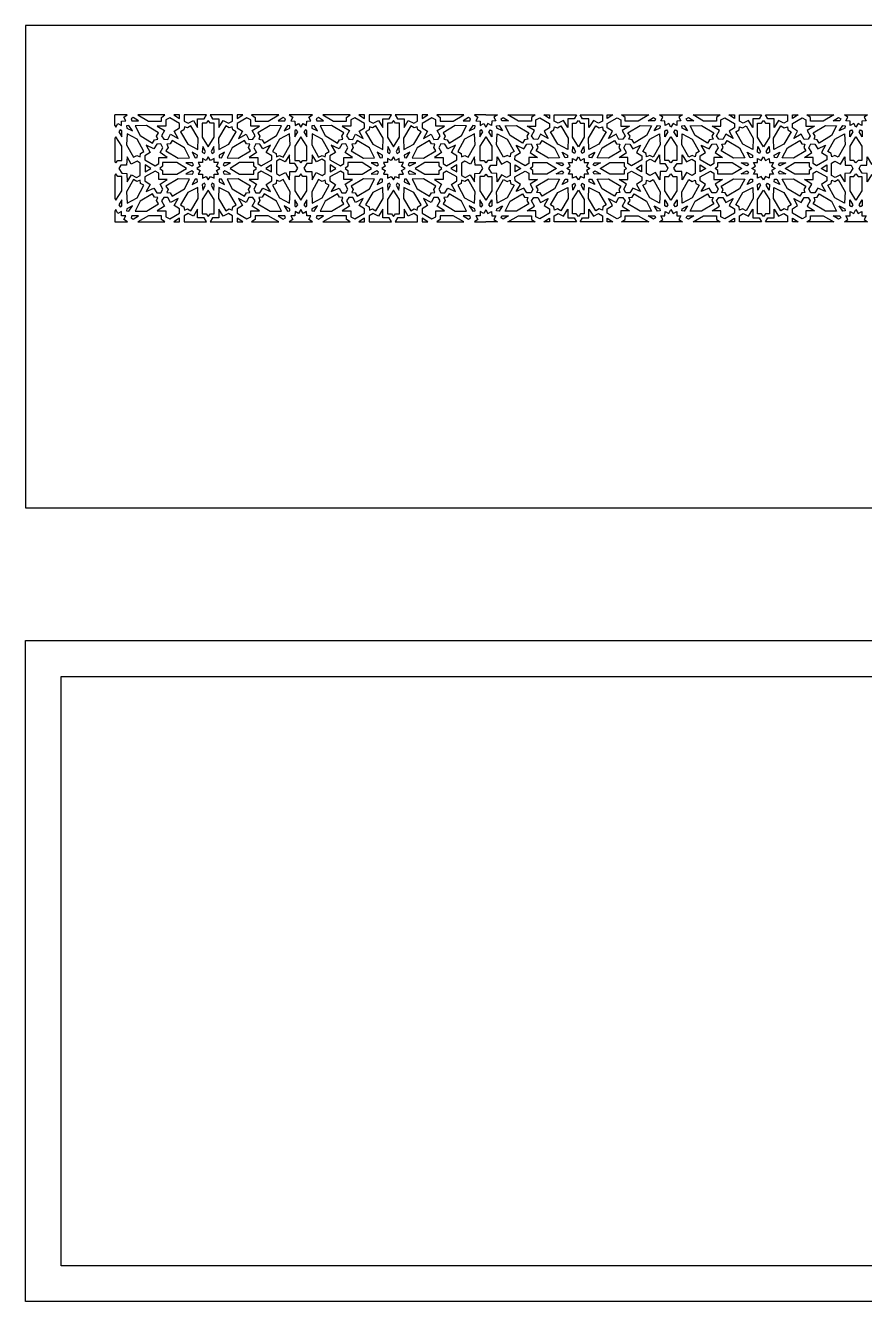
# Model space of a CAD drawing. Extents: x -1011 to 2248, y -1034 to 395.
# Drawn here: x 388 to 1327, y -1034 to 395 of the extents above; entities that cross this region are included whole.
import ezdxf

# ---------------------------------------------------------------- set-up
doc = ezdxf.new("R2010")
doc.units = 0
doc.header["$MEASUREMENT"] = 0
doc.layers.get('0').update_dxf_attribs({"linetype": 'CONTINUOUS'})
doc.layers.add('LAYER_1', color=18, linetype='CONTINUOUS')

msp = doc.modelspace()

# ---------------------------------------------------------------- linework, layer by layer
msp.add_line((487.6, 282.8), (487.6, 294.8))
for points in [[(387.6, -145.2), (2247.6, -145.2), (2247.6, 394.8), (387.6, 394.8)], [(387.6, -294), (2172.6, -294), (2172.6, -1034), (387.6, -1034)], [(427.6, -334), (2132.6, -334), (2132.6, -994), (427.6, -994)]]:
    msp.add_lwpolyline(points, close=True)
for points in [[(487.6, 268.7), (487.6, 242.3)], [(487.6, 227.3), (487.6, 200.9)], [(487.6, 186.8), (487.6, 174.8)]]:
    msp.add_lwpolyline(points)
at = {"layer": 'LAYER_1'}
for points in [[(487.6, 282.8), (488.7, 281), (491.1, 285.1), (495.2, 282.8), (495.3, 287.7), (499.9, 287.9), (497.8, 292.2), (501.6, 294.8), (487.6, 294.8)], [(903.2, 294.8), (890.3, 294.8), (894.2, 292.2), (892, 287.9), (896.6, 287.7), (896.8, 282.8), (900.8, 285.1), (903.2, 281.1)], [(903.2, 294.8), (916, 294.8), (912.2, 292.2), (914.3, 287.9), (909.7, 287.7), (909.6, 282.8), (905.5, 285.1), (903.2, 281.1)], [(487.6, 242.3), (488.7, 240.9), (491, 243.8), (495.4, 243.8), (495.4, 259.7), (488.7, 270.3), (488.7, 270.3), (488.7, 270.3), (487.6, 268.7)], [(903.2, 270.2), (896.5, 259.7), (896.5, 243.8), (900.9, 243.8), (903.2, 241)], [(903.2, 270.2), (909.8, 259.7), (909.8, 243.8), (905.4, 243.8), (903.2, 241)], [(487.6, 200.9), (488.7, 199.2), (488.7, 199.2), (488.7, 199.2), (495.4, 209.8), (495.4, 225.7), (491, 225.7), (488.7, 228.6), (487.6, 227.3)], [(903.2, 228.5), (900.9, 225.7), (896.5, 225.7), (896.5, 209.8), (903.2, 199.3)], [(903.2, 228.5), (905.4, 225.7), (909.8, 225.7), (909.8, 209.8), (903.2, 199.3)], [(487.6, 174.8), (501.7, 174.8), (497.8, 177.4), (499.9, 181.7), (495.3, 181.8), (495.2, 186.7), (491.1, 184.4), (488.7, 188.6), (487.6, 186.8)], [(903.2, 188.5), (900.8, 184.4), (896.8, 186.7), (896.6, 181.8), (892, 181.7), (894.2, 177.4), (890.3, 174.8), (903.2, 174.8)], [(903.2, 188.5), (905.5, 184.4), (909.6, 186.7), (909.7, 181.8), (914.3, 181.7), (912.2, 177.4), (916.1, 174.8), (903.2, 174.8)]]:
    msp.add_lwpolyline(points, dxfattribs=at)
for points in [[(505.8, 290.3), (506.8, 288.1), (514.2, 287.9), (508.3, 291.7)], [(525.3, 287.7), (539.8, 287.7), (539.8, 291.8), (543.8, 294.8), (513.4, 294.8)], [(544.7, 289.2), (544.7, 282.2), (535, 282.2), (543.3, 277.1), (540, 271.2), (542.4, 267.4), (546.9, 267.2), (550, 273), (558.5, 268.4), (554.1, 276.4), (560, 280.2), (560, 285.1), (549.1, 291.3)], [(560, 290.6), (560, 294.8), (553.6, 294.8)], [(565.4, 287.8), (569.7, 285.4), (575.6, 288.4), (580.4, 280.4), (580.4, 290.1), (587.6, 290.1), (590.2, 294.8), (565.4, 294.8)], [(590, 285.5), (585.6, 285.5), (585.6, 269.6), (592.3, 259), (599, 269.6), (599, 285.5), (594.7, 285.5), (592.3, 288.4), (592.3, 288.4)], [(597.1, 290.1), (604.2, 290.1), (604.2, 280.4), (609.1, 288.4), (615, 285.4), (619.3, 287.8), (619.3, 294.8), (594.5, 294.8)], [(624.7, 290.6), (631.1, 294.8), (624.7, 294.8)], [(624.7, 285.1), (624.7, 280.2), (630.6, 276.4), (626.2, 268.4), (634.7, 273), (637.8, 267.2), (642.3, 267.4), (644.7, 271.2), (641.4, 277.1), (649.6, 282.2), (639.9, 282.2), (639.9, 289.2), (635.6, 291.3)], [(644.8, 291.8), (644.8, 287.7), (659.4, 287.7), (671.3, 294.8), (640.8, 294.8)], [(670.5, 287.9), (677.9, 288.1), (678.8, 290.3), (676.3, 291.7)], [(686.9, 292.2), (684.7, 287.9), (689.3, 287.7), (689.5, 282.8), (693.5, 285.1), (696, 281), (698.4, 285.1), (702.4, 282.8), (702.6, 287.7), (707.2, 287.9), (705, 292.2), (708.9, 294.8), (683, 294.8)], [(713.1, 290.3), (714, 288.1), (721.5, 287.9), (715.6, 291.7)], [(732.6, 287.7), (747.1, 287.7), (747.1, 291.8), (751.1, 294.8), (720.7, 294.8)], [(752, 289.2), (752, 282.2), (742.3, 282.2), (750.5, 277.1), (747.2, 271.2), (749.6, 267.4), (754.2, 267.2), (757.3, 273), (765.8, 268.4), (761.3, 276.4), (767.2, 280.2), (767.2, 285.1), (756.4, 291.3)], [(767.2, 290.6), (767.2, 294.8), (760.9, 294.8)], [(772.6, 287.8), (776.9, 285.4), (782.9, 288.4), (787.7, 280.4), (787.7, 290.1), (794.9, 290.1), (797.5, 294.8), (772.6, 294.8)], [(799.6, 288.4), (797.3, 285.5), (792.9, 285.5), (792.9, 269.6), (799.6, 259), (806.3, 269.6), (806.3, 285.5), (801.9, 285.5), (799.6, 288.4)], [(804.3, 290.1), (811.5, 290.1), (811.5, 280.4), (816.3, 288.4), (822.3, 285.4), (826.6, 287.8), (826.6, 294.8), (801.7, 294.8)], [(832, 290.6), (838.3, 294.8), (832, 294.8)], [(832, 285.1), (832, 280.2), (837.9, 276.4), (833.4, 268.4), (841.9, 273), (845, 267.2), (849.6, 267.4), (852, 271.2), (848.7, 277.1), (856.9, 282.2), (847.2, 282.2), (847.2, 289.2), (842.8, 291.3)], [(852.1, 291.8), (852.1, 287.7), (866.6, 287.7), (878.5, 294.8), (848.1, 294.8)], [(877.7, 287.9), (885.2, 288.1), (886.1, 290.3), (883.6, 291.7)], [(928.6, 287.9), (921.2, 288.1), (920.2, 290.3), (922.7, 291.7)], [(954.2, 291.8), (954.2, 287.7), (939.7, 287.7), (927.8, 294.8), (958.3, 294.8)], [(974.4, 285.1), (974.4, 280.2), (968.5, 276.4), (972.9, 268.4), (964.4, 273), (961.3, 267.2), (956.8, 267.4), (954.4, 271.2), (957.7, 277.1), (949.4, 282.2), (959.1, 282.2), (959.1, 289.2), (963.5, 291.3)], [(974.4, 290.6), (968, 294.8), (974.4, 294.8)], [(1002, 290.1), (994.9, 290.1), (994.9, 280.4), (990, 288.4), (984.1, 285.4), (979.8, 287.8), (979.8, 294.8), (1004.6, 294.8)], [(1006.7, 288.4), (1009.1, 285.5), (1013.4, 285.5), (1013.4, 269.6), (1006.7, 259), (1000.1, 269.6), (1000.1, 285.5), (1004.4, 285.5), (1006.7, 288.4)], [(1033.7, 287.8), (1029.4, 285.4), (1023.5, 288.4), (1018.6, 280.4), (1018.6, 290.1), (1011.5, 290.1), (1008.9, 294.8), (1033.7, 294.8)], [(1039.1, 290.6), (1039.1, 294.8), (1045.5, 294.8)], [(1054.4, 289.2), (1054.4, 282.2), (1064, 282.2), (1055.8, 277.1), (1059.1, 271.2), (1056.7, 267.4), (1052.2, 267.2), (1049.1, 273), (1040.6, 268.4), (1045, 276.4), (1039.1, 280.2), (1039.1, 285.1), (1050, 291.3)], [(1073.8, 287.7), (1059.2, 287.7), (1059.2, 291.8), (1055.2, 294.8), (1085.7, 294.8)], [(1093.2, 290.3), (1092.3, 288.1), (1084.9, 287.9), (1090.8, 291.7)], [(1119.4, 292.2), (1121.6, 287.9), (1117, 287.7), (1116.9, 282.8), (1112.8, 285.1), (1110.4, 281), (1107.9, 285.1), (1103.9, 282.8), (1103.7, 287.7), (1099.1, 287.9), (1101.3, 292.2), (1097.4, 294.8), (1123.3, 294.8)], [(1135.9, 287.9), (1128.5, 288.1), (1127.5, 290.3), (1130, 291.7)], [(1161.5, 291.8), (1161.5, 287.7), (1147, 287.7), (1135.1, 294.8), (1165.5, 294.8)], [(1181.7, 285.1), (1181.7, 280.2), (1175.7, 276.4), (1180.2, 268.4), (1171.7, 273), (1168.6, 267.2), (1164, 267.4), (1161.6, 271.2), (1164.9, 277.1), (1156.7, 282.2), (1166.4, 282.2), (1166.4, 289.2), (1170.8, 291.3)], [(1181.7, 290.6), (1175.3, 294.8), (1181.7, 294.8)], [(1209.3, 290.1), (1202.1, 290.1), (1202.1, 280.4), (1197.3, 288.4), (1191.4, 285.4), (1187, 287.8), (1187, 294.8), (1211.9, 294.8)], [(1216.3, 285.5), (1220.7, 285.5), (1220.7, 269.6), (1214, 259), (1207.3, 269.6), (1207.3, 285.5), (1211.7, 285.5), (1214, 288.4), (1214, 288.4)], [(1241, 287.8), (1236.7, 285.4), (1230.7, 288.4), (1225.9, 280.4), (1225.9, 290.1), (1218.8, 290.1), (1216.1, 294.8), (1241, 294.8)], [(1246.4, 290.6), (1246.4, 294.8), (1252.7, 294.8)], [(1261.6, 289.2), (1261.6, 282.2), (1271.3, 282.2), (1263.1, 277.1), (1266.4, 271.2), (1264, 267.4), (1259.5, 267.2), (1256.4, 273), (1247.9, 268.4), (1252.3, 276.4), (1246.4, 280.2), (1246.4, 285.1), (1257.3, 291.3)], [(1281, 287.7), (1266.5, 287.7), (1266.5, 291.8), (1262.5, 294.8), (1292.9, 294.8)], [(1300.5, 290.3), (1299.6, 288.1), (1292.2, 287.9), (1298, 291.7)], [(1326.7, 292.2), (1328.9, 287.9), (1324.3, 287.7), (1324.1, 282.8), (1320.1, 285.1), (1317.6, 281), (1315.2, 285.1), (1311.2, 282.8), (1311, 287.7), (1306.4, 287.9), (1308.6, 292.2), (1304.7, 294.8), (1330.6, 294.8)], [(492.1, 275.6), (495.5, 270.1), (495.5, 276.7), (493.7, 278)], [(500.8, 282.4), (501.1, 280), (507.4, 276.7), (503.5, 282.7)], [(500.8, 261.1), (508.6, 247.2), (512.4, 249.3), (515.9, 247.9), (516.5, 251.6), (520.3, 253.7), (512.5, 267.6), (501.4, 273.6)], [(510.4, 282.6), (516.1, 271.5), (529.8, 263.2), (532.1, 266.9), (535.8, 267.4), (534.5, 270.9), (536.7, 274.6), (523, 282.8)], [(569, 280.1), (565.5, 281.5), (565, 277.8), (561.2, 275.6), (569.4, 261.9), (580.5, 256.1), (580.9, 268.6), (572.8, 282.3)], [(603.8, 268.6), (604.1, 256.1), (615.3, 261.9), (623.4, 275.6), (619.7, 277.8), (619.1, 281.5), (615.7, 280.1), (611.9, 282.3)], [(647.9, 274.6), (650.2, 270.9), (648.9, 267.4), (652.6, 266.9), (654.9, 263.2), (668.6, 271.5), (674.3, 282.6), (661.7, 282.8)], [(672.2, 267.6), (664.3, 253.7), (668.2, 251.6), (668.8, 247.9), (672.2, 249.3), (676, 247.2), (683.9, 261.1), (683.2, 273.6)], [(677.2, 276.7), (683.6, 280), (683.8, 282.4), (681.1, 282.7)], [(689.1, 276.7), (689.1, 270.1), (692.5, 275.6), (690.9, 278)], [(699.4, 275.6), (702.8, 270.1), (702.8, 276.7), (701, 278)], [(708.1, 282.4), (708.4, 280), (714.7, 276.7), (710.8, 282.7)], [(708.1, 261.1), (715.9, 247.2), (719.7, 249.3), (723.2, 247.9), (723.8, 251.6), (727.6, 253.7), (719.8, 267.6), (708.7, 273.6)], [(717.7, 282.6), (723.3, 271.5), (737.1, 263.2), (739.3, 266.9), (743.1, 267.4), (741.7, 270.9), (744, 274.6), (730.3, 282.8)], [(776.3, 280.1), (772.8, 281.5), (772.3, 277.8), (768.5, 275.6), (776.6, 261.9), (787.8, 256.1), (788.2, 268.6), (780, 282.3)], [(811, 268.6), (811.4, 256.1), (822.6, 261.9), (830.7, 275.6), (826.9, 277.8), (826.4, 281.5), (822.9, 280.1), (819.2, 282.3)], [(855.2, 274.6), (857.5, 270.9), (856.1, 267.4), (859.9, 266.9), (862.1, 263.2), (875.9, 271.5), (881.5, 282.6), (868.9, 282.8)], [(879.4, 267.6), (871.6, 253.7), (875.4, 251.6), (876, 247.9), (879.5, 249.3), (883.3, 247.2), (891.1, 261.1), (890.5, 273.6)], [(884.5, 276.7), (890.8, 280), (891.1, 282.4), (888.4, 282.7)], [(896.4, 276.7), (896.4, 270.1), (899.8, 275.6), (898.2, 278)], [(910, 276.7), (909.9, 270.1), (906.6, 275.6), (908.2, 278)], [(921.8, 276.7), (915.5, 280), (915.2, 282.4), (918, 282.7)], [(926.9, 267.6), (934.7, 253.7), (930.9, 251.6), (930.3, 247.9), (926.9, 249.3), (923, 247.2), (915.2, 261.1), (915.9, 273.6)], [(951.2, 274.6), (948.9, 270.9), (950.2, 267.4), (946.5, 266.9), (944.2, 263.2), (930.5, 271.5), (924.8, 282.6), (937.4, 282.8)], [(995.3, 268.6), (994.9, 256.1), (983.8, 261.9), (975.6, 275.6), (979.4, 277.8), (979.9, 281.5), (983.4, 280.1), (987.2, 282.3)], [(1030.1, 280.1), (1033.6, 281.5), (1034.1, 277.8), (1037.8, 275.6), (1029.7, 261.9), (1018.5, 256.1), (1018.2, 268.6), (1026.3, 282.3)], [(1088.7, 282.6), (1083, 271.5), (1069.3, 263.2), (1067, 266.9), (1063.3, 267.4), (1064.6, 270.9), (1062.3, 274.6), (1076.1, 282.8)], [(1098.3, 261.1), (1090.4, 247.2), (1086.6, 249.3), (1083.2, 247.9), (1082.6, 251.6), (1078.8, 253.7), (1086.6, 267.6), (1097.6, 273.6)], [(1098.2, 282.4), (1098, 280), (1091.7, 276.7), (1095.5, 282.7)], [(1106.9, 275.6), (1103.5, 270.1), (1103.5, 276.7), (1105.3, 278)], [(1117.2, 276.7), (1117.2, 270.1), (1113.8, 275.6), (1115.4, 278)], [(1129.1, 276.7), (1122.8, 280), (1122.5, 282.4), (1125.2, 282.7)], [(1134.2, 267.6), (1142, 253.7), (1138.2, 251.6), (1137.6, 247.9), (1134.1, 249.3), (1130.3, 247.2), (1122.5, 261.1), (1123.1, 273.6)], [(1158.4, 274.6), (1156.2, 270.9), (1157.5, 267.4), (1153.7, 266.9), (1151.5, 263.2), (1137.7, 271.5), (1132.1, 282.6), (1144.7, 282.8)], [(1202.6, 268.6), (1202.2, 256.1), (1191, 261.9), (1182.9, 275.6), (1186.7, 277.8), (1187.2, 281.5), (1190.7, 280.1), (1194.5, 282.3)], [(1237.3, 280.1), (1240.8, 281.5), (1241.3, 277.8), (1245.1, 275.6), (1237, 261.9), (1225.8, 256.1), (1225.4, 268.6), (1233.6, 282.3)], [(1295.9, 282.6), (1290.3, 271.5), (1276.5, 263.2), (1274.3, 266.9), (1270.6, 267.4), (1271.9, 270.9), (1269.6, 274.6), (1283.3, 282.8)], [(1305.5, 261.1), (1297.7, 247.2), (1293.9, 249.3), (1290.4, 247.9), (1289.8, 251.6), (1286, 253.7), (1293.9, 267.6), (1304.9, 273.6)], [(1305.5, 282.4), (1305.3, 280), (1298.9, 276.7), (1302.8, 282.7)], [(1314.2, 275.6), (1310.8, 270.1), (1310.8, 276.7), (1312.6, 278)], [(1324.5, 276.7), (1324.5, 270.1), (1321.1, 275.6), (1322.7, 278)], [(534.7, 262), (531.4, 256.8), (522.7, 260.7), (527.4, 252.6), (521.4, 248.8), (521.3, 244.3), (532.9, 237.8), (536.8, 240.3), (536.8, 247.1), (546.4, 247.1), (538.4, 252.4), (541.4, 257.9), (539.3, 262.2)], [(549.5, 262.2), (545.8, 261.8), (547.2, 258.3), (544.9, 254.6), (558.7, 246.4), (571.3, 246.7), (565.6, 257.8), (551.8, 266)], [(585.6, 252.8), (587.9, 251.3), (589.2, 253.7), (586.1, 259.3)], [(595.5, 253.7), (596.7, 251.3), (599, 252.8), (598.6, 259.3)], [(619.1, 257.8), (613.3, 246.7), (625.9, 246.4), (639.7, 254.6), (637.5, 258.3), (638.8, 261.8), (635.1, 262.2), (632.9, 266)], [(643.2, 257.9), (646.3, 252.4), (638.2, 247.1), (647.9, 247.1), (647.9, 240.3), (651.7, 237.8), (663.4, 244.3), (663.3, 248.8), (657.3, 252.6), (661.9, 260.7), (653.3, 256.8), (649.9, 262), (645.4, 262.2)], [(689.3, 259.7), (689.3, 243.8), (693.6, 243.8), (696, 240.9), (698.3, 243.8), (702.7, 243.8), (702.7, 259.7), (696, 270.3), (696, 270.3), (696, 270.3)], [(742, 262), (738.7, 256.8), (730, 260.7), (734.6, 252.6), (728.6, 248.8), (728.5, 244.3), (740.2, 237.8), (744, 240.3), (744, 247.1), (753.7, 247.1), (745.6, 252.4), (748.7, 257.9), (746.5, 262.2)], [(756.8, 262.2), (753.1, 261.8), (754.4, 258.3), (752.2, 254.6), (766, 246.4), (778.6, 246.7), (772.8, 257.8), (759, 266)], [(792.9, 252.8), (795.2, 251.3), (796.4, 253.7), (793.4, 259.3)], [(802.8, 253.7), (804, 251.3), (806.3, 252.8), (805.8, 259.3)], [(826.4, 257.8), (820.6, 246.7), (833.2, 246.4), (847, 254.6), (844.8, 258.3), (846.1, 261.8), (842.4, 262.2), (840.2, 266)], [(850.5, 257.9), (853.6, 252.4), (845.5, 247.1), (855.2, 247.1), (855.2, 240.3), (859, 237.8), (870.7, 244.3), (870.6, 248.8), (864.6, 252.6), (869.2, 260.7), (860.5, 256.8), (857.2, 262), (852.7, 262.2)], [(955.8, 257.9), (952.8, 252.4), (960.8, 247.1), (951.2, 247.1), (951.2, 240.3), (947.3, 237.8), (935.7, 244.3), (935.8, 248.8), (941.8, 252.6), (937.2, 260.7), (945.8, 256.8), (949.1, 262), (953.7, 262.2)], [(980, 257.8), (985.7, 246.7), (973.1, 246.4), (959.3, 254.6), (961.6, 258.3), (960.2, 261.8), (964, 262.2), (966.2, 266)], [(1003.6, 253.7), (1002.3, 251.3), (1000, 252.8), (1000.5, 259.3)], [(1013.4, 252.8), (1011.1, 251.3), (1009.9, 253.7), (1013, 259.3)], [(1049.5, 262.2), (1053.2, 261.8), (1051.9, 258.3), (1054.2, 254.6), (1040.4, 246.4), (1027.8, 246.7), (1033.5, 257.8), (1047.3, 266)], [(1064.4, 262), (1067.7, 256.8), (1076.3, 260.7), (1071.7, 252.6), (1077.7, 248.8), (1077.8, 244.3), (1066.1, 237.8), (1062.3, 240.3), (1062.3, 247.1), (1052.6, 247.1), (1060.7, 252.4), (1057.7, 257.9), (1059.8, 262.2)], [(1117.1, 259.7), (1117.1, 243.8), (1112.7, 243.8), (1110.4, 240.9), (1108, 243.8), (1103.7, 243.8), (1103.7, 259.7), (1110.4, 270.3), (1110.4, 270.3), (1110.4, 270.3)], [(1163.1, 257.9), (1160, 252.4), (1168.1, 247.1), (1158.4, 247.1), (1158.4, 240.3), (1154.6, 237.8), (1143, 244.3), (1143, 248.8), (1149.1, 252.6), (1144.4, 260.7), (1153.1, 256.8), (1156.4, 262), (1160.9, 262.2)], [(1187.3, 257.8), (1193, 246.7), (1180.4, 246.4), (1166.6, 254.6), (1168.8, 258.3), (1167.5, 261.8), (1171.2, 262.2), (1173.5, 266)], [(1210.8, 253.7), (1209.6, 251.3), (1207.3, 252.8), (1207.8, 259.3)], [(1220.7, 252.8), (1218.4, 251.3), (1217.2, 253.7), (1220.3, 259.3)], [(1256.8, 262.2), (1260.5, 261.8), (1259.2, 258.3), (1261.4, 254.6), (1247.6, 246.4), (1235, 246.7), (1240.8, 257.8), (1254.6, 266)], [(1271.6, 262), (1275, 256.8), (1283.6, 260.7), (1279, 252.6), (1285, 248.8), (1285.1, 244.3), (1273.4, 237.8), (1269.6, 240.3), (1269.6, 247.1), (1259.9, 247.1), (1268, 252.4), (1264.9, 257.9), (1267.1, 262.2)], [(1317.6, 270.3), (1324.3, 259.7), (1324.3, 243.8), (1320, 243.8), (1317.6, 240.9), (1315.3, 243.8), (1311, 243.8), (1311, 259.7), (1317.6, 270.3), (1317.6, 270.3)], [(500.9, 238.4), (494.2, 238.3), (492.1, 234.6), (495.5, 229.3), (501.1, 229.2), (501.3, 219.7), (506.2, 227.6), (512, 224.6), (516, 226.7), (516, 240.5), (512.5, 242.8), (506.1, 239.5), (501.3, 247.8)], [(577.5, 246.6), (580, 246.8), (580.2, 249.7), (574.1, 252.9)], [(589.9, 243.8), (585.8, 245.9), (585.7, 241.4), (581.1, 241.2), (583.3, 237.2), (579.4, 234.8), (583.3, 232.4), (581.1, 228.4), (585.7, 228.2), (585.8, 223.7), (589.9, 225.8), (592.3, 221.9), (592.3, 221.9), (594.8, 225.8), (598.8, 223.7), (599, 228.2), (603.6, 228.4), (601.4, 232.4), (605.3, 234.8), (601.4, 237.2), (603.6, 241.2), (599, 241.4), (598.8, 245.9), (594.8, 243.8), (592.3, 247.6), (592.3, 247.6)], [(604.4, 249.7), (604.6, 246.8), (607.1, 246.6), (610.6, 252.9)], [(678.5, 242), (672.6, 245), (668.6, 242.8), (668.6, 229.1), (672.2, 226.8), (678.6, 230.1), (683.4, 221.8), (683.8, 231.2), (690.5, 231.3), (692.6, 234.9), (689.1, 240.3), (683.6, 240.3), (683.3, 249.9)], [(708.4, 240.3), (702.8, 240.3), (699.4, 234.9), (701.5, 231.3), (708.2, 231.2), (708.6, 221.8), (713.3, 230.1), (719.7, 226.8), (723.3, 229.1), (723.3, 242.8), (719.3, 245), (713.5, 242), (708.6, 249.9)], [(784.8, 246.6), (787.3, 246.8), (787.5, 249.7), (781.3, 252.9)], [(799.6, 247.6), (797.2, 243.8), (793.1, 245.9), (793, 241.4), (788.4, 241.2), (790.5, 237.2), (786.6, 234.8), (790.5, 232.4), (788.4, 228.4), (793, 228.2), (793.1, 223.7), (797.2, 225.8), (799.6, 221.9), (799.6, 221.9), (802, 225.8), (806.1, 223.7), (806.2, 228.2), (810.8, 228.4), (808.7, 232.4), (812.6, 234.8), (808.7, 237.2), (810.8, 241.2), (806.2, 241.4), (806.1, 245.9), (802, 243.8), (799.6, 247.6)], [(811.7, 249.7), (811.9, 246.8), (814.4, 246.6), (817.9, 252.9)], [(885.9, 239.5), (879.5, 242.8), (875.9, 240.5), (875.9, 226.7), (879.9, 224.6), (885.7, 227.6), (890.6, 219.7), (890.8, 229.2), (896.4, 229.3), (899.8, 234.6), (897.7, 238.3), (891, 238.4), (890.6, 247.8)], [(920.5, 239.5), (926.9, 242.8), (930.4, 240.5), (930.4, 226.7), (926.4, 224.6), (920.6, 227.6), (915.7, 219.7), (915.5, 229.2), (910, 229.3), (906.5, 234.6), (908.6, 238.3), (915.3, 238.4), (915.7, 247.8)], [(994.7, 249.7), (994.5, 246.8), (991.9, 246.6), (988.5, 252.9)], [(1006.7, 247.6), (1009.2, 243.8), (1013.2, 245.9), (1013.4, 241.4), (1018, 241.2), (1015.8, 237.2), (1019.7, 234.8), (1015.8, 232.4), (1018, 228.4), (1013.4, 228.2), (1013.2, 223.7), (1009.2, 225.8), (1006.7, 221.9), (1006.7, 221.9), (1004.3, 225.8), (1000.3, 223.7), (1000.1, 228.2), (995.5, 228.4), (997.7, 232.4), (993.8, 234.8), (997.7, 237.2), (995.5, 241.2), (1000.1, 241.4), (1000.3, 245.9), (1004.3, 243.8), (1006.7, 247.6)], [(1021.5, 246.6), (1019, 246.8), (1018.8, 249.7), (1025, 252.9)], [(1098, 240.3), (1103.5, 240.3), (1107, 234.9), (1104.9, 231.3), (1098.2, 231.2), (1097.8, 221.8), (1093, 230.1), (1086.6, 226.8), (1083.1, 229.1), (1083.1, 242.8), (1087.1, 245), (1092.9, 242), (1097.7, 249.9)], [(1127.9, 242), (1133.7, 245), (1137.7, 242.8), (1137.7, 229.1), (1134.1, 226.8), (1127.7, 230.1), (1123, 221.8), (1122.6, 231.2), (1115.9, 231.3), (1113.8, 234.9), (1117.2, 240.3), (1122.8, 240.3), (1123, 249.9)], [(1201.9, 249.7), (1201.7, 246.8), (1199.2, 246.6), (1195.7, 252.9)], [(1216.4, 243.8), (1220.5, 245.9), (1220.7, 241.4), (1225.2, 241.2), (1223.1, 237.2), (1227, 234.8), (1223.1, 232.4), (1225.2, 228.4), (1220.7, 228.2), (1220.5, 223.7), (1216.4, 225.8), (1214, 221.9), (1214, 221.9), (1211.6, 225.8), (1207.5, 223.7), (1207.4, 228.2), (1202.8, 228.4), (1204.9, 232.4), (1201, 234.8), (1204.9, 237.2), (1202.8, 241.2), (1207.4, 241.4), (1207.5, 245.9), (1211.6, 243.8), (1214, 247.6), (1214, 247.6)], [(1228.8, 246.6), (1226.3, 246.8), (1226.1, 249.7), (1232.3, 252.9)], [(1305.5, 238.4), (1312.2, 238.3), (1314.2, 234.6), (1310.8, 229.3), (1305.3, 229.2), (1305, 219.7), (1300.2, 227.6), (1294.3, 224.6), (1290.3, 226.7), (1290.3, 240.5), (1293.9, 242.8), (1300.3, 239.5), (1305, 247.8)], [(1335, 239.5), (1341.4, 242.8), (1345, 240.5), (1345, 226.7), (1341, 224.6), (1335.1, 227.6), (1330.3, 219.7), (1330, 229.2), (1324.5, 229.3), (1321.1, 234.6), (1323.1, 238.3), (1329.8, 238.4), (1330.2, 247.8)], [(521.3, 225.3), (521.4, 220.7), (527.4, 216.9), (522.7, 208.9), (531.4, 212.7), (534.7, 207.5), (539.3, 207.3), (541.4, 211.6), (538.4, 217.1), (546.4, 222.5), (536.8, 222.5), (536.8, 229.3), (532.9, 231.7)], [(521.5, 230.8), (527.8, 234.8), (521.5, 238.7)], [(541.2, 237.1), (538.2, 234.8), (541.2, 232.5), (541.2, 228.2), (557.2, 228.2), (567.9, 234.8), (557.2, 241.4), (541.2, 241.4)], [(567.3, 241), (573.8, 237.6), (575.6, 238.9), (574.5, 241.1)], [(567.3, 228.6), (574.5, 228.5), (575.6, 230.7), (573.8, 232)], [(609, 238.9), (610.9, 237.6), (617.3, 241), (610.1, 241.1)], [(609, 230.7), (610.1, 228.5), (617.3, 228.6), (610.9, 232)], [(616.8, 234.8), (627.4, 228.2), (643.5, 228.2), (643.5, 232.5), (646.4, 234.8), (643.5, 237.1), (643.5, 241.4), (627.4, 241.4)], [(647.9, 229.3), (647.9, 222.5), (638.2, 222.5), (646.3, 217.1), (643.2, 211.6), (645.4, 207.3), (649.9, 207.5), (653.3, 212.7), (661.9, 208.9), (657.3, 216.9), (663.3, 220.7), (663.4, 225.3), (651.7, 231.7)], [(656.9, 234.8), (663.2, 230.9), (663.2, 238.8)], [(693.6, 225.7), (689.3, 225.7), (689.3, 209.8), (696, 199.2), (696, 199.2), (696, 199.2), (702.7, 209.8), (702.7, 225.7), (698.3, 225.7), (696, 228.6)], [(728.5, 225.3), (728.6, 220.7), (734.6, 216.9), (730, 208.9), (738.7, 212.7), (742, 207.5), (746.5, 207.3), (748.7, 211.6), (745.6, 217.1), (753.7, 222.5), (744, 222.5), (744, 229.3), (740.2, 231.7)], [(728.7, 230.9), (735.1, 234.8), (728.7, 238.8)], [(748.4, 237.1), (745.5, 234.8), (748.4, 232.5), (748.4, 228.2), (764.5, 228.2), (775.2, 234.8), (764.5, 241.4), (748.4, 241.4)], [(774.6, 241), (781.1, 237.6), (782.9, 238.9), (781.8, 241.1)], [(774.6, 228.6), (781.8, 228.5), (782.9, 230.7), (781.1, 232)], [(816.3, 238.9), (818.1, 237.6), (824.6, 241), (817.4, 241.1)], [(816.3, 230.7), (817.4, 228.5), (824.6, 228.6), (818.1, 232)], [(824, 234.8), (834.7, 228.2), (850.8, 228.2), (850.8, 232.5), (853.7, 234.8), (850.8, 237.1), (850.8, 241.4), (834.7, 241.4)], [(855.2, 229.3), (855.2, 222.5), (845.5, 222.5), (853.6, 217.1), (850.5, 211.6), (852.7, 207.3), (857.2, 207.5), (860.5, 212.7), (869.2, 208.9), (864.6, 216.9), (870.6, 220.7), (870.7, 225.3), (859, 231.7)], [(864.1, 234.8), (870.5, 230.8), (870.5, 238.7)], [(951.2, 229.3), (951.2, 222.5), (960.8, 222.5), (952.8, 217.1), (955.8, 211.6), (953.7, 207.3), (949.1, 207.5), (945.8, 212.7), (937.2, 208.9), (941.8, 216.9), (935.8, 220.7), (935.7, 225.3), (947.3, 231.7)], [(942.2, 234.8), (935.9, 230.8), (935.9, 238.7)], [(982.3, 234.8), (971.6, 228.2), (955.6, 228.2), (955.6, 232.5), (952.6, 234.8), (955.6, 237.1), (955.6, 241.4), (971.6, 241.4)], [(990.1, 238.9), (988.2, 237.6), (981.8, 241), (988.9, 241.1)], [(990.1, 230.7), (988.9, 228.5), (981.8, 228.6), (988.2, 232)], [(1031.7, 241), (1025.3, 237.6), (1023.4, 238.9), (1024.5, 241.1)], [(1031.7, 228.6), (1024.5, 228.5), (1023.4, 230.7), (1025.3, 232)], [(1057.9, 237.1), (1060.8, 234.8), (1057.9, 232.5), (1057.9, 228.2), (1041.8, 228.2), (1031.2, 234.8), (1041.8, 241.4), (1057.9, 241.4)], [(1077.8, 225.3), (1077.7, 220.7), (1071.7, 216.9), (1076.3, 208.9), (1067.7, 212.7), (1064.4, 207.5), (1059.8, 207.3), (1057.7, 211.6), (1060.7, 217.1), (1052.6, 222.5), (1062.3, 222.5), (1062.3, 229.3), (1066.1, 231.7)], [(1077.6, 230.9), (1071.3, 234.8), (1077.6, 238.8)], [(1112.7, 225.7), (1117.1, 225.7), (1117.1, 209.8), (1110.4, 199.2), (1110.4, 199.2), (1110.4, 199.2), (1103.7, 209.8), (1103.7, 225.7), (1108, 225.7), (1110.4, 228.6)], [(1158.4, 229.3), (1158.4, 222.5), (1168.1, 222.5), (1160, 217.1), (1163.1, 211.6), (1160.9, 207.3), (1156.4, 207.5), (1153.1, 212.7), (1144.4, 208.9), (1149.1, 216.9), (1143, 220.7), (1143, 225.3), (1154.6, 231.7)], [(1149.5, 234.8), (1143.2, 230.9), (1143.2, 238.8)], [(1189.6, 234.8), (1178.9, 228.2), (1162.8, 228.2), (1162.8, 232.5), (1159.9, 234.8), (1162.8, 237.1), (1162.8, 241.4), (1178.9, 241.4)], [(1197.3, 238.9), (1195.5, 237.6), (1189, 241), (1196.2, 241.1)], [(1197.3, 230.7), (1196.2, 228.5), (1189, 228.6), (1195.5, 232)], [(1239, 241), (1232.5, 237.6), (1230.7, 238.9), (1231.8, 241.1)], [(1239, 228.6), (1231.8, 228.5), (1230.7, 230.7), (1232.5, 232)], [(1265.2, 237.1), (1268.1, 234.8), (1265.2, 232.5), (1265.2, 228.2), (1249.1, 228.2), (1238.4, 234.8), (1249.1, 241.4), (1265.2, 241.4)], [(1285.1, 225.3), (1285, 220.7), (1279, 216.9), (1283.6, 208.9), (1275, 212.7), (1271.6, 207.5), (1267.1, 207.3), (1264.9, 211.6), (1268, 217.1), (1259.9, 222.5), (1269.6, 222.5), (1269.6, 229.3), (1273.4, 231.7)], [(1284.9, 230.8), (1278.6, 234.8), (1284.9, 238.7)], [(1320, 225.7), (1324.3, 225.7), (1324.3, 209.8), (1317.6, 199.2), (1317.6, 199.2), (1317.6, 199.2), (1311, 209.8), (1311, 225.7), (1315.3, 225.7), (1317.6, 228.6)], [(500.8, 208.4), (501.4, 196), (512.5, 202), (520.3, 215.9), (516.5, 218), (515.9, 221.6), (512.4, 220.2), (508.6, 222.3)], [(544.9, 215), (547.2, 211.3), (545.8, 207.8), (549.5, 207.3), (551.8, 203.6), (565.6, 211.8), (571.3, 222.9), (558.7, 223.1)], [(574.1, 216.6), (580.2, 219.9), (580, 222.7), (577.5, 222.9)], [(585.6, 216.7), (586.1, 210.3), (589.2, 215.9), (587.9, 218.3)], [(595.5, 215.9), (598.6, 210.3), (599, 216.7), (596.7, 218.3)], [(604.6, 222.7), (604.4, 219.9), (610.6, 216.6), (607.1, 222.9)], [(613.3, 222.9), (619.1, 211.8), (632.9, 203.6), (635.1, 207.3), (638.8, 207.8), (637.5, 211.3), (639.7, 215), (625.9, 223.1)], [(672.2, 220.2), (668.8, 221.6), (668.2, 218), (664.3, 215.9), (672.2, 202), (683.2, 196), (683.9, 208.4), (676, 222.3)], [(708.1, 208.4), (708.7, 196), (719.8, 202), (727.6, 215.9), (723.8, 218), (723.2, 221.6), (719.7, 220.2), (715.9, 222.3)], [(752.2, 215), (754.4, 211.3), (753.1, 207.8), (756.8, 207.3), (759, 203.6), (772.8, 211.8), (778.6, 222.9), (766, 223.1)], [(781.3, 216.6), (787.5, 219.9), (787.3, 222.7), (784.8, 222.9)], [(792.9, 216.7), (793.4, 210.3), (796.4, 215.9), (795.2, 218.3)], [(802.8, 215.9), (805.8, 210.3), (806.3, 216.7), (804, 218.3)], [(811.9, 222.7), (811.7, 219.9), (817.9, 216.6), (814.4, 222.9)], [(820.6, 222.9), (826.4, 211.8), (840.2, 203.6), (842.4, 207.3), (846.1, 207.8), (844.8, 211.3), (847, 215), (833.2, 223.1)], [(879.5, 220.2), (876, 221.6), (875.4, 218), (871.6, 215.9), (879.4, 202), (890.5, 196), (891.1, 208.4), (883.3, 222.3)], [(926.9, 220.2), (930.3, 221.6), (930.9, 218), (934.7, 215.9), (926.9, 202), (915.9, 196), (915.2, 208.4), (923, 222.3)], [(985.7, 222.9), (980, 211.8), (966.2, 203.6), (964, 207.3), (960.2, 207.8), (961.6, 211.3), (959.3, 215), (973.1, 223.1)], [(994.5, 222.7), (994.7, 219.9), (988.5, 216.6), (991.9, 222.9)], [(1003.6, 215.9), (1000.5, 210.3), (1000, 216.7), (1002.3, 218.3)], [(1013.4, 216.7), (1013, 210.3), (1009.9, 215.9), (1011.1, 218.3)], [(1025, 216.6), (1018.8, 219.9), (1019, 222.7), (1021.5, 222.9)], [(1054.2, 215), (1051.9, 211.3), (1053.2, 207.8), (1049.5, 207.3), (1047.3, 203.6), (1033.5, 211.8), (1027.8, 222.9), (1040.4, 223.1)], [(1098.3, 208.4), (1097.6, 196), (1086.6, 202), (1078.8, 215.9), (1082.6, 218), (1083.2, 221.6), (1086.6, 220.2), (1090.4, 222.3)], [(1134.1, 220.2), (1137.6, 221.6), (1138.2, 218), (1142, 215.9), (1134.2, 202), (1123.1, 196), (1122.5, 208.4), (1130.3, 222.3)], [(1193, 222.9), (1187.3, 211.8), (1173.5, 203.6), (1171.2, 207.3), (1167.5, 207.8), (1168.8, 211.3), (1166.6, 215), (1180.4, 223.1)], [(1201.7, 222.7), (1201.9, 219.9), (1195.7, 216.6), (1199.2, 222.9)], [(1210.8, 215.9), (1207.8, 210.3), (1207.3, 216.7), (1209.6, 218.3)], [(1220.7, 216.7), (1220.3, 210.3), (1217.2, 215.9), (1218.4, 218.3)], [(1232.3, 216.6), (1226.1, 219.9), (1226.3, 222.7), (1228.8, 222.9)], [(1261.4, 215), (1259.2, 211.3), (1260.5, 207.8), (1256.8, 207.3), (1254.6, 203.6), (1240.8, 211.8), (1235, 222.9), (1247.6, 223.1)], [(1305.5, 208.4), (1304.9, 196), (1293.9, 202), (1286, 215.9), (1289.8, 218), (1290.4, 221.6), (1293.9, 220.2), (1297.7, 222.3)], [(516.1, 198.1), (510.4, 186.9), (523, 186.8), (536.7, 195), (534.5, 198.7), (535.8, 202.2), (532.1, 202.6), (529.8, 206.3)], [(542.4, 202.1), (540, 198.4), (543.3, 192.5), (535, 187.3), (544.7, 187.3), (544.7, 180.4), (549.1, 178.3), (560, 184.5), (560, 189.4), (554.1, 193.1), (558.5, 201.1), (550, 196.6), (546.9, 202.3)], [(569.4, 207.7), (561.2, 193.9), (565, 191.8), (565.5, 188.1), (569, 189.4), (572.8, 187.3), (580.9, 201), (580.5, 213.5)], [(585.6, 199.9), (585.6, 184), (590, 184), (592.3, 181.1), (592.3, 181.1), (594.7, 184), (599, 184), (599, 199.9), (592.3, 210.5)], [(603.8, 201), (611.9, 187.3), (615.7, 189.4), (619.1, 188.1), (619.7, 191.8), (623.4, 193.9), (615.3, 207.7), (604.1, 213.5)], [(634.7, 196.6), (626.2, 201.1), (630.6, 193.1), (624.7, 189.4), (624.7, 184.5), (635.6, 178.3), (639.9, 180.4), (639.9, 187.3), (649.6, 187.3), (641.4, 192.5), (644.7, 198.4), (642.3, 202.1), (637.8, 202.3)], [(652.6, 202.6), (648.9, 202.2), (650.2, 198.7), (647.9, 195), (661.7, 186.8), (674.3, 186.9), (668.6, 198.1), (654.9, 206.3)], [(723.3, 198.1), (717.7, 186.9), (730.3, 186.8), (744, 195), (741.7, 198.7), (743.1, 202.2), (739.3, 202.6), (737.1, 206.3)], [(749.6, 202.1), (747.2, 198.4), (750.5, 192.5), (742.3, 187.3), (752, 187.3), (752, 180.4), (756.4, 178.3), (767.2, 184.5), (767.2, 189.4), (761.3, 193.1), (765.8, 201.1), (757.3, 196.6), (754.2, 202.3)], [(776.6, 207.7), (768.5, 193.9), (772.3, 191.8), (772.8, 188.1), (776.3, 189.4), (780, 187.3), (788.2, 201), (787.8, 213.5)], [(792.9, 199.9), (792.9, 184), (797.3, 184), (799.6, 181.1), (799.6, 181.1), (801.9, 184), (806.3, 184), (806.3, 199.9), (799.6, 210.5)], [(811, 201), (819.2, 187.3), (822.9, 189.4), (826.4, 188.1), (826.9, 191.8), (830.7, 193.9), (822.6, 207.7), (811.4, 213.5)], [(841.9, 196.6), (833.4, 201.1), (837.9, 193.1), (832, 189.4), (832, 184.5), (842.8, 178.3), (847.2, 180.4), (847.2, 187.3), (856.9, 187.3), (848.7, 192.5), (852, 198.4), (849.6, 202.1), (845, 202.3)], [(859.9, 202.6), (856.1, 202.2), (857.5, 198.7), (855.2, 195), (868.9, 186.8), (881.5, 186.9), (875.9, 198.1), (862.1, 206.3)], [(946.5, 202.6), (950.2, 202.2), (948.9, 198.7), (951.2, 195), (937.4, 186.8), (924.8, 186.9), (930.5, 198.1), (944.2, 206.3)], [(964.4, 196.6), (972.9, 201.1), (968.5, 193.1), (974.4, 189.4), (974.4, 184.5), (963.5, 178.3), (959.1, 180.4), (959.1, 187.3), (949.4, 187.3), (957.7, 192.5), (954.4, 198.4), (956.8, 202.1), (961.3, 202.3)], [(995.3, 201), (987.2, 187.3), (983.4, 189.4), (979.9, 188.1), (979.4, 191.8), (975.6, 193.9), (983.8, 207.7), (994.9, 213.5)], [(1013.4, 199.9), (1013.4, 184), (1009.1, 184), (1006.7, 181.1), (1006.7, 181.1), (1004.4, 184), (1000.1, 184), (1000.1, 199.9), (1006.7, 210.5)], [(1029.7, 207.7), (1037.8, 193.9), (1034.1, 191.8), (1033.6, 188.1), (1030.1, 189.4), (1026.3, 187.3), (1018.2, 201), (1018.5, 213.5)], [(1056.7, 202.1), (1059.1, 198.4), (1055.8, 192.5), (1064, 187.3), (1054.4, 187.3), (1054.4, 180.4), (1050, 178.3), (1039.1, 184.5), (1039.1, 189.4), (1045, 193.1), (1040.6, 201.1), (1049.1, 196.6), (1052.2, 202.3)], [(1083, 198.1), (1088.7, 186.9), (1076.1, 186.8), (1062.3, 195), (1064.6, 198.7), (1063.3, 202.2), (1067, 202.6), (1069.3, 206.3)], [(1153.7, 202.6), (1157.5, 202.2), (1156.2, 198.7), (1158.4, 195), (1144.7, 186.8), (1132.1, 186.9), (1137.7, 198.1), (1151.5, 206.3)], [(1171.7, 196.6), (1180.2, 201.1), (1175.7, 193.1), (1181.7, 189.4), (1181.7, 184.5), (1170.8, 178.3), (1166.4, 180.4), (1166.4, 187.3), (1156.7, 187.3), (1164.9, 192.5), (1161.6, 198.4), (1164, 202.1), (1168.6, 202.3)], [(1202.6, 201), (1194.5, 187.3), (1190.7, 189.4), (1187.2, 188.1), (1186.7, 191.8), (1182.9, 193.9), (1191, 207.7), (1202.2, 213.5)], [(1220.7, 199.9), (1220.7, 184), (1216.3, 184), (1214, 181.1), (1214, 181.1), (1211.7, 184), (1207.3, 184), (1207.3, 199.9), (1214, 210.5)], [(1237, 207.7), (1245.1, 193.9), (1241.3, 191.8), (1240.8, 188.1), (1237.3, 189.4), (1233.6, 187.3), (1225.4, 201), (1225.8, 213.5)], [(1264, 202.1), (1266.4, 198.4), (1263.1, 192.5), (1271.3, 187.3), (1261.6, 187.3), (1261.6, 180.4), (1257.3, 178.3), (1246.4, 184.5), (1246.4, 189.4), (1252.3, 193.1), (1247.9, 201.1), (1256.4, 196.6), (1259.5, 202.3)], [(1290.3, 198.1), (1295.9, 186.9), (1283.3, 186.8), (1269.6, 195), (1271.9, 198.7), (1270.6, 202.2), (1274.3, 202.6), (1276.5, 206.3)], [(492.1, 193.9), (493.7, 191.6), (495.5, 192.8), (495.5, 199.5)], [(501.1, 189.6), (500.8, 187.2), (503.5, 186.9), (507.4, 192.8)], [(575.6, 181.2), (569.7, 184.1), (565.4, 181.8), (565.4, 174.8), (590.2, 174.8), (587.6, 179.5), (580.4, 179.5), (580.4, 189.2)], [(604.2, 179.5), (597.1, 179.5), (594.5, 174.8), (619.3, 174.8), (619.3, 181.8), (615, 184.1), (609.1, 181.2), (604.2, 189.2)], [(681.1, 186.9), (683.8, 187.2), (683.6, 189.6), (677.2, 192.8)], [(693.5, 184.4), (689.5, 186.7), (689.3, 181.8), (684.7, 181.7), (686.9, 177.4), (683, 174.8), (708.9, 174.8), (705, 177.4), (707.2, 181.7), (702.6, 181.8), (702.4, 186.7), (698.4, 184.4), (696, 188.6)], [(689.1, 192.8), (690.9, 191.6), (692.5, 193.9), (689.1, 199.5)], [(699.4, 193.9), (701, 191.6), (702.8, 192.8), (702.8, 199.5)], [(708.4, 189.6), (708.1, 187.2), (710.8, 186.9), (714.7, 192.8)], [(782.9, 181.2), (776.9, 184.1), (772.6, 181.8), (772.6, 174.8), (797.5, 174.8), (794.9, 179.5), (787.7, 179.5), (787.7, 189.2)], [(811.5, 179.5), (804.3, 179.5), (801.7, 174.8), (826.6, 174.8), (826.6, 181.8), (822.3, 184.1), (816.3, 181.2), (811.5, 189.2)], [(888.4, 186.9), (891.1, 187.2), (890.8, 189.6), (884.5, 192.8)], [(896.4, 192.8), (898.2, 191.6), (899.8, 193.9), (896.4, 199.5)], [(910, 192.8), (908.2, 191.6), (906.6, 193.9), (909.9, 199.5)], [(918, 186.9), (915.2, 187.2), (915.5, 189.6), (921.8, 192.8)], [(994.9, 179.5), (1002, 179.5), (1004.6, 174.8), (979.8, 174.8), (979.8, 181.8), (984.1, 184.1), (990, 181.2), (994.9, 189.2)], [(1023.5, 181.2), (1029.4, 184.1), (1033.7, 181.8), (1033.7, 174.8), (1008.9, 174.8), (1011.5, 179.5), (1018.6, 179.5), (1018.6, 189.2)], [(1098, 189.6), (1098.2, 187.2), (1095.5, 186.9), (1091.7, 192.8)], [(1112.8, 184.4), (1116.9, 186.7), (1117, 181.8), (1121.6, 181.7), (1119.4, 177.4), (1123.3, 174.8), (1097.4, 174.8), (1101.3, 177.4), (1099.1, 181.7), (1103.7, 181.8), (1103.9, 186.7), (1107.9, 184.4), (1110.4, 188.6)], [(1106.9, 193.9), (1105.3, 191.6), (1103.5, 192.8), (1103.5, 199.5)], [(1117.2, 192.8), (1115.4, 191.6), (1113.8, 193.9), (1117.2, 199.5)], [(1125.2, 186.9), (1122.5, 187.2), (1122.8, 189.6), (1129.1, 192.8)], [(1202.1, 179.5), (1209.3, 179.5), (1211.9, 174.8), (1187, 174.8), (1187, 181.8), (1191.4, 184.1), (1197.3, 181.2), (1202.1, 189.2)], [(1230.7, 181.2), (1236.7, 184.1), (1241, 181.8), (1241, 174.8), (1216.1, 174.8), (1218.8, 179.5), (1225.9, 179.5), (1225.9, 189.2)], [(1305.3, 189.6), (1305.5, 187.2), (1302.8, 186.9), (1298.9, 192.8)], [(1320.1, 184.4), (1324.1, 186.7), (1324.3, 181.8), (1328.9, 181.7), (1326.7, 177.4), (1330.6, 174.8), (1304.7, 174.8), (1308.6, 177.4), (1306.4, 181.7), (1311, 181.8), (1311.2, 186.7), (1315.2, 184.4), (1317.6, 188.6)], [(1314.2, 193.9), (1312.6, 191.6), (1310.8, 192.8), (1310.8, 199.5)], [(1324.5, 192.8), (1322.7, 191.6), (1321.1, 193.9), (1324.5, 199.5)], [(506.8, 181.5), (505.8, 179.3), (508.3, 177.9), (514.2, 181.7)], [(513.4, 174.8), (543.8, 174.8), (539.8, 177.7), (539.8, 181.8), (525.3, 181.8)], [(553.6, 174.8), (560, 174.8), (560, 178.9)], [(624.7, 174.8), (631.1, 174.8), (624.7, 178.9)], [(644.8, 177.7), (640.8, 174.8), (671.3, 174.8), (659.4, 181.8), (644.8, 181.8)], [(676.3, 177.9), (678.8, 179.3), (677.9, 181.5), (670.5, 181.7)], [(714, 181.5), (713.1, 179.3), (715.6, 177.9), (721.5, 181.7)], [(720.7, 174.8), (751.1, 174.8), (747.1, 177.7), (747.1, 181.8), (732.6, 181.8)], [(760.9, 174.8), (767.2, 174.8), (767.2, 178.9)], [(832, 174.8), (838.3, 174.8), (832, 178.9)], [(852.1, 177.7), (848.1, 174.8), (878.5, 174.8), (866.6, 181.8), (852.1, 181.8)], [(883.6, 177.9), (886.1, 179.3), (885.2, 181.5), (877.7, 181.7)], [(922.7, 177.9), (920.2, 179.3), (921.2, 181.5), (928.6, 181.7)], [(954.2, 177.7), (958.3, 174.8), (927.8, 174.8), (939.7, 181.8), (954.2, 181.8)], [(974.4, 174.8), (968, 174.8), (974.4, 178.9)], [(1045.5, 174.8), (1039.1, 174.8), (1039.1, 178.9)], [(1085.7, 174.8), (1055.2, 174.8), (1059.2, 177.7), (1059.2, 181.8), (1073.8, 181.8)], [(1092.3, 181.5), (1093.2, 179.3), (1090.8, 177.9), (1084.9, 181.7)], [(1130, 177.9), (1127.5, 179.3), (1128.5, 181.5), (1135.9, 181.7)], [(1161.5, 177.7), (1165.5, 174.8), (1135.1, 174.8), (1147, 181.8), (1161.5, 181.8)], [(1181.7, 174.8), (1175.3, 174.8), (1181.7, 178.9)], [(1252.7, 174.8), (1246.4, 174.8), (1246.4, 178.9)], [(1292.9, 174.8), (1262.5, 174.8), (1266.5, 177.7), (1266.5, 181.8), (1281, 181.8)], [(1299.6, 181.5), (1300.5, 179.3), (1298, 177.9), (1292.2, 181.7)]]:
    msp.add_lwpolyline(points, close=True, dxfattribs=at)

doc.saveas('drawing.dxf')
